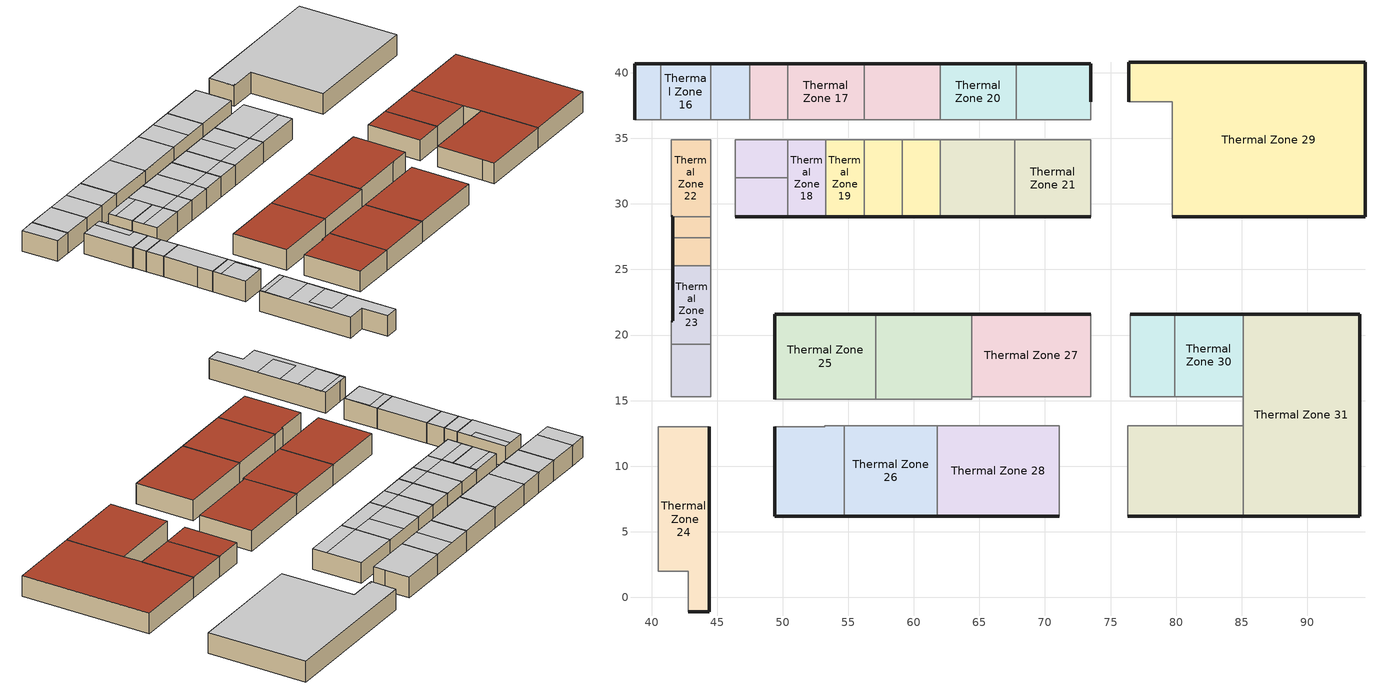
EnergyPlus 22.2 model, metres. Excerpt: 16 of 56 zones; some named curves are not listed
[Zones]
Thermal Zone 16
 floor ground (ExtSlabCarpet 4in ClimateZone 1-8): 38.7,36.4 38.7,40.7 40.7,40.7 40.7,36.4 z0; 44.5,40.7 44.5,36.4 40.7,36.4 40.7,40.7 z0; 47.5,40.7 47.5,36.4 44.5,36.4 44.5,40.7 z0
 wall outside (ASHRAE 189.1-2009 ExtWall Mass ClimateZone 4): 47.5,40.7 44.5,40.7 40.7,40.7 38.7,40.7 38.7,36.4 z0:2.44
 wall to Thermal Zone 16 (Interior Wall): 40.7,36.4 40.7,40.7 40.7,36.4 / 44.5,36.4 44.5,40.7 44.5,36.4 z0:2.44
 wall to Thermal Zone Corridor 1 (Interior Wall): 38.7,36.4 40.7,36.4 44.5,36.4 47.5,36.4 z0:2.44
 wall to Thermal Zone 17 (Interior Wall): 47.5,36.4 47.5,40.7 z0:2.44
 ceiling to Thermal Zone 40 (Interior Ceiling): 40.7,36.4 40.7,40.7 38.7,40.7 38.7,36.4 z2.44; 40.7,40.7 40.7,36.4 44.5,36.4 44.5,40.7 z2.44; 47.5,36.4 47.5,40.7 44.5,40.7 44.5,36.4 z2.44
Thermal Zone 17
 floor ground (ExtSlabCarpet 4in ClimateZone 1-8): 50.4,40.7 50.4,36.4 47.5,36.4 47.5,40.7 z0; 56.2,40.7 56.2,36.4 50.4,36.4 50.4,40.7 z0; 62,40.7 62,36.4 56.2,36.4 56.2,40.7 z0
 wall outside (ASHRAE 189.1-2009 ExtWall Mass ClimateZone 4): 62,40.7 56.2,40.7 50.4,40.7 47.5,40.7 z0:2.44
 wall to Thermal Zone 17 (Interior Wall): 50.4,36.4 50.4,40.7 50.4,36.4 / 56.2,36.4 56.2,40.7 56.2,36.4 z0:2.44
 wall to Thermal Zone Corridor 1 (Interior Wall): 47.5,36.4 50.4,36.4 56.2,36.4 62,36.4 z0:2.44
 wall to Thermal Zone 20 (Interior Wall): 62,36.4 62,40.7 z0:2.44
 ceiling to Thermal Zone 40 (Interior Ceiling): 50.4,36.4 50.4,40.7 47.5,40.7 47.5,36.4 z2.44; 56.2,36.4 56.2,40.7 50.4,40.7 50.4,36.4 z2.44; 62,36.4 62,40.7 56.2,40.7 56.2,36.4 z2.44
Thermal Zone 18
 floor ground (ExtSlabCarpet 4in ClimateZone 1-8): 50.4,34.9 50.4,32 46.4,32 46.4,34.9 z0; 50.4,32 50.4,29 46.4,29 46.4,32 z0; 53.3,34.9 53.3,29 50.4,29 50.4,32 50.4,34.9 z0
 wall outside (ASHRAE 189.1-2009 ExtWall Mass ClimateZone 4): 46.4,29 50.4,29 53.3,29 z0:2.44
 wall to Thermal Zone 18 (Interior Wall): 50.4,32 50.4,34.9 50.4,32 46.4,32 50.4,32 50.4,29 50.4,32 z0:2.44
 wall to Thermal Zone Corridor 1 (Interior Wall): 53.3,34.9 50.4,34.9 46.4,34.9 46.4,32 46.4,29 z0:2.44
 wall to Thermal Zone 19 (Interior Wall): 53.3,29 53.3,34.9 z0:2.44
 ceiling to Thermal Zone 40 (Interior Ceiling): 50.4,32 50.4,34 46.4,34 46.4,32 z2.44; 50.4,34 50.4,34.9 46.4,34.9 46.4,34 z2.44; 50.4,30.7 50.4,32 46.4,32 46.4,30.7 z2.44; 53.3,30.7 53.3,34.9 50.4,34.9 50.4,30.7 z2.44
 ceiling to Thermal Zone Corridor 2 (Interior Ceiling): 50.4,29 50.4,30.7 46.4,30.7 46.4,29 z2.44; 53.3,29 53.3,30.7 50.4,30.7 50.4,29 z2.44
Thermal Zone 19
 floor ground (ExtSlabCarpet 4in ClimateZone 1-8): 56.2,34.9 56.2,29 53.3,29 53.3,34.9 z0; 59.1,34.9 59.1,29 56.2,29 56.2,34.9 z0; 62,34.9 62,29 59.1,29 59.1,34.9 z0
 wall outside (ASHRAE 189.1-2009 ExtWall Mass ClimateZone 4): 53.3,29 56.2,29 59.1,29 62,29 z0:2.44
 wall to Thermal Zone 19 (Interior Wall): 56.2,29 56.2,34.9 56.2,29 / 59.1,29 59.1,34.9 59.1,29 z0:2.44
 wall to Thermal Zone Corridor 1 (Interior Wall): 62,34.9 59.1,34.9 56.2,34.9 53.3,34.9 z0:2.44
 wall to Thermal Zone 21 (Interior Wall): 62,29 62,34.9 z0:2.44
 ceiling to Thermal Zone Corridor 2 (Interior Ceiling): 56.2,29 56.2,30.7 53.3,30.7 53.3,29 z2.44; 59.1,29 59.1,30.7 56.2,30.7 56.2,29 z2.44; 62,29 62,30.7 59.1,30.7 59.1,29 z2.44
 ceiling to Thermal Zone 40 (Interior Ceiling): 56.2,30.7 56.2,34.9 53.3,34.9 53.3,30.7 z2.44; 59.1,30.7 59.1,34.9 56.2,34.9 56.2,30.7 z2.44; 62,30.7 62,34.9 59.1,34.9 59.1,30.7 z2.44
Thermal Zone 20
 floor ground (ExtSlabCarpet 4in ClimateZone 1-8): 67.8,40.7 67.8,36.4 62,36.4 62,40.7 z0; 73.5,40.7 73.5,37.8 73.5,36.4 67.8,36.4 67.8,40.7 z0
 wall outside (ASHRAE 189.1-2009 ExtWall Mass ClimateZone 4): 73.5,37.8 73.5,40.7 67.8,40.7 62,40.7 z0:2.44
 wall to Thermal Zone 20 (Interior Wall): 67.8,36.4 67.8,40.7 67.8,36.4 z0:2.44
 wall to Thermal Zone Corridor 1 (Interior Wall): 62,36.4 67.8,36.4 73.5,36.4 73.5,37.8 z0:2.44
 ceiling to Thermal Zone 41 (Interior Ceiling): 67.8,36.4 67.8,40.7 65,40.7 65,36.4 z2.44; 73.5,36.4 73.5,40.7 67.8,40.7 67.8,36.4 z2.44
 ceiling to Thermal Zone 40 (Interior Ceiling): 65,36.4 65,40.7 62,40.7 62,36.4 z2.44
Thermal Zone 21
 floor ground (ExtSlabCarpet 4in ClimateZone 1-8): 67.7,34.9 67.7,29 62,29 62,34.9 z0; 73.5,34.9 73.5,29 67.7,29 67.7,34.9 z0
 wall outside (ASHRAE 189.1-2009 ExtWall Mass ClimateZone 4): 62,29 67.7,29 73.5,29 z0:2.44
 wall to Thermal Zone 21 (Interior Wall): 67.7,29 67.7,34.9 67.7,29 z0:2.44
 wall to Thermal Zone Corridor 1 (Interior Wall): 73.5,29 73.5,34.9 67.7,34.9 62,34.9 z0:2.44
 ceiling to Thermal Zone 41 (Interior Ceiling): 67.7,30.7 67.7,34.9 65,34.9 65,30.7 z2.44; 73.5,30.7 73.5,34.9 67.7,34.9 67.7,30.7 z2.44
 ceiling to Thermal Zone Corridor 2 (Interior Ceiling): 67.7,29 67.7,30.7 62,30.7 62,29 z2.44; 73.5,29 73.5,30.7 67.7,30.7 67.7,29 z2.44
 ceiling to Thermal Zone 40 (Interior Ceiling): 65,30.7 65,34.9 62,34.9 62,30.7 z2.44
Thermal Zone 22
 floor ground (ExtSlabCarpet 4in ClimateZone 1-8): 44.5,34.9 44.5,29 41.6,29 41.5,29 41.5,34.9 z0; 44.5,29 44.5,27.4 41.6,27.4 41.6,29 z0; 44.5,27.4 44.5,25.3 41.6,25.3 41.6,27.4 z0
 wall outside (ASHRAE 189.1-2009 ExtWall Mass ClimateZone 4): 41.5,29 41.6,29 41.6,27.4 41.6,25.3 z0:2.44
 wall to Thermal Zone Corridor 1 (Interior Wall): 44.5,25.3 44.5,27.4 44.5,29 44.5,34.9 41.5,34.9 41.5,29 z0:2.44
 wall to Thermal Zone 22 (Interior Wall): 41.6,29 44.5,29 41.6,29 / 41.6,27.4 44.5,27.4 41.6,27.4 z0:2.44
 wall to Thermal Zone 23 (Interior Wall): 41.6,25.3 44.5,25.3 z0:2.44
 ceiling to Thermal Zone 40 (Interior Ceiling): 44.5,30.7 44.5,34.9 43.6,34.9 43.6,30.7 z2.44
 ceiling to Thermal Zone Corridor 2 (Interior Ceiling): 44.5,29 44.5,30.7 43.6,30.7 43.6,34.9 41.5,34.9 41.5,29 z2.44; 44.5,27.4 44.5,29 41.6,29 41.6,27.4 z2.44; 44.5,25.3 44.5,27.4 41.6,27.4 41.6,25.3 z2.44
Thermal Zone 23
 floor ground (ExtSlabCarpet 4in ClimateZone 1-8): 41.6,19.3 41.5,19.3 41.5,21.1 41.6,21.1 41.6,25.3 44.5,25.3 44.5,19.3 z0; 44.5,19.3 44.5,15.3 41.5,15.3 41.5,19.3 41.6,19.3 z0
 wall outside (ASHRAE 189.1-2009 ExtWall Mass ClimateZone 4): 41.6,25.3 41.6,21.1 41.5,21.1 z0:2.44
 wall to Thermal Zone 23 (Interior Wall): 41.5,19.3 41.6,19.3 44.5,19.3 41.6,19.3 41.5,19.3 z0:2.44
 wall to Thermal Zone Corridor 1 (Interior Wall): 41.5,21.1 41.5,19.3 41.5,15.3 44.5,15.3 44.5,19.3 44.5,25.3 z0:2.44
 ceiling to Thermal Zone Corridor 2 (Interior Ceiling): 44.5,19.3 44.5,25.3 41.6,25.3 41.6,21.1 41.5,21.1 41.5,19.3 z2.44; 44.5,18.3 44.5,19.3 41.5,19.3 41.5,18.3 z2.44
 ceiling to Thermal Zone 53 (Interior Ceiling): 44.4,15.3 44.4,18.3 41.5,18.3 41.5,15.3 z2.44
 roof outside (ASHRAE 189.1-2009 ExtRoof IEAD ClimateZone 2-5): 44.5,15.3 44.5,18.3 44.4,18.3 44.4,15.3 z2.44
Thermal Zone 24
 floor ground (ExtSlabCarpet 4in ClimateZone 1-8): 42.8,-1.1 42.8,2 40.5,2 40.5,13 41.5,13 44.4,13 44.4,-1.1 z0
 wall outside (ASHRAE 189.1-2009 ExtWall Mass ClimateZone 4): 42.8,-1.1 44.4,-1.1 44.4,13 z0:2.44
 wall to Thermal Zone Corridor 1 (Interior Wall): 44.4,13 41.5,13 40.5,13 40.5,2 42.8,2 42.8,-1.1 z0:2.44
 ceiling to Thermal Zone 54 (Interior Ceiling): 44.4,4.7 44.4,7.4 41.2,7.4 41.2,4.7 z2.44
 ceiling to Thermal Zone 53 (Interior Ceiling): 44.4,9.6 44.4,12.4 40.6,12.4 40.6,9.6 z2.44; 44.4,12.4 44.4,13 40.6,13 40.6,12.4 z2.44
 ceiling to Thermal Zone Corridor 2 (Interior Ceiling): 44.4,-1.1 44.4,4.7 41.2,4.7 41.2,7.4 44.4,7.4 44.4,9.6 40.6,9.6 40.6,13 40.5,13 40.5,2 42.8,2 42.8,-1.1 z2.44
Thermal Zone 25
 floor ground (ExtSlabCarpet 4in ClimateZone 1-8): 57.1,21.6 57.1,21.5 57.1,15.1 49.4,15.1 49.4,21.6 z0; 57.1,15.1 57.1,21.5 57.1,21.6 64.4,21.6 64.4,15.3 64.4,15.1 z0
 wall outside (ASHRAE 189.1-2009 ExtWall Mass ClimateZone 4): 64.4,21.6 57.1,21.6 49.4,21.6 49.4,15.1 z0:2.44
 wall to Thermal Zone 25 (Interior Wall): 57.1,21.5 57.1,21.6 57.1,21.5 57.1,15.1 57.1,21.5 z0:2.44
 wall to Thermal Zone Corridor 1 (Interior Wall): 49.4,15.1 57.1,15.1 64.4,15.1 64.4,15.3 z0:2.44
 wall to Thermal Zone 27 (Interior Wall): 64.4,15.3 64.4,21.6 z0:2.44
 roof outside (ASHRAE 189.1-2009 ExtRoof IEAD ClimateZone 2-5): 49.4,21.6 49.4,15.1 57.1,15.1 57.1,21.5 57.1,21.6 z2.44; 64.4,15.1 64.4,15.3 64.4,21.6 57.1,21.6 57.1,21.5 57.1,15.1 z2.44
Thermal Zone 26
 floor ground (ExtSlabCarpet 4in ClimateZone 1-8): 49.4,6.2 49.4,13 53.2,13 53.2,13.1 54.7,13.1 54.7,6.2 z0; 61.8,13.1 61.8,6.2 54.7,6.2 54.7,13.1 z0
 wall outside (ASHRAE 189.1-2009 ExtWall Mass ClimateZone 4): 49.4,13 49.4,6.2 54.7,6.2 61.8,6.2 z0:2.44
 wall to Thermal Zone Corridor 1 (Interior Wall): 61.8,13.1 54.7,13.1 53.2,13.1 53.2,13 49.4,13 z0:2.44
 wall to Thermal Zone 26 (Interior Wall): 54.7,6.2 54.7,13.1 54.7,6.2 z0:2.44
 wall to Thermal Zone 28 (Interior Wall): 61.8,6.2 61.8,13.1 z0:2.44
 roof outside (ASHRAE 189.1-2009 ExtRoof IEAD ClimateZone 2-5): 54.7,6.2 54.7,13.1 53.2,13.1 53.2,13 49.4,13 49.4,6.2 z2.44; 54.7,13.1 54.7,6.2 61.8,6.2 61.8,13.1 z2.44
Thermal Zone 27
 floor ground (ExtSlabCarpet 4in ClimateZone 1-8): 73.5,21.6 73.5,15.3 71.1,15.3 64.4,15.3 64.4,21.6 z0
 wall outside (ASHRAE 189.1-2009 ExtWall Mass ClimateZone 4): 73.5,21.6 64.4,21.6 z0:2.44
 wall to Thermal Zone Corridor 1 (Interior Wall): 64.4,15.3 71.1,15.3 73.5,15.3 73.5,21.6 z0:2.44
 roof outside (ASHRAE 189.1-2009 ExtRoof IEAD ClimateZone 2-5): 64.4,21.6 64.4,15.3 71.1,15.3 73.5,15.3 73.5,21.6 z2.44
Thermal Zone 28
 floor ground (ExtSlabCarpet 4in ClimateZone 1-8): 61.8,6.2 61.8,13.1 71.1,13.1 71.1,6.2 z0
 wall outside (ASHRAE 189.1-2009 ExtWall Mass ClimateZone 4): 61.8,6.2 71.1,6.2 z0:2.44
 wall to Thermal Zone Corridor 1 (Interior Wall): 71.1,6.2 71.1,13.1 61.8,13.1 z0:2.44
 roof outside (ASHRAE 189.1-2009 ExtRoof IEAD ClimateZone 2-5): 71.1,6.2 71.1,13.1 61.8,13.1 61.8,6.2 z2.44
Thermal Zone 29
 floor ground (ExtSlabCarpet 4in ClimateZone 1-8): 79.7,29 79.7,37.8 76.4,37.8 76.4,40.8 94.4,40.8 94.4,29 z0
 wall outside (ASHRAE 189.1-2009 ExtWall Mass ClimateZone 4): 79.7,29 94.4,29 94.4,40.8 76.4,40.8 76.4,37.8 z0:2.44
 wall to Thermal Zone Corridor 1 (Interior Wall): 76.4,37.8 79.7,37.8 79.7,29 z0:2.44
 ceiling to Thermal Zone 41 (Interior Ceiling): 76.7,37.8 76.7,37.9 76.4,37.9 76.4,37.8 z2.44
 ceiling to Thermal Zone 42 (Interior Ceiling): 94.4,29 94.4,40.8 76.4,40.8 76.4,37.9 76.7,37.9 76.7,37.8 79.7,37.8 79.7,29 z2.44
Thermal Zone 30
 floor ground (ExtSlabCarpet 4in ClimateZone 1-8): 79.9,21.6 79.9,15.3 76.5,15.3 76.5,21.6 z0; 85.1,21.6 85.1,15.3 79.9,15.3 79.9,21.6 z0
 wall outside (ASHRAE 189.1-2009 ExtWall Mass ClimateZone 4): 85.1,21.6 79.9,21.6 76.5,21.6 z0:2.44
 wall to Thermal Zone 30 (Interior Wall): 79.9,15.3 79.9,21.6 79.9,15.3 z0:2.44
 wall to Thermal Zone Corridor 1 (Interior Wall): 76.5,21.6 76.5,15.3 79.9,15.3 85.1,15.3 z0:2.44
 wall to Thermal Zone 31 (Interior Wall): 85.1,15.3 85.1,21.6 z0:2.44
 roof outside (ASHRAE 189.1-2009 ExtRoof IEAD ClimateZone 2-5): 76.5,21.6 76.5,15.3 79.9,15.3 79.9,21.6 z2.44; 79.9,21.6 79.9,15.3 85.1,15.3 85.1,21.6 z2.44
Thermal Zone 31
 floor ground (ExtSlabCarpet 4in ClimateZone 1-8): 94,21.6 94,6.2 85.1,6.2 85.1,7.6 85.1,13.1 85.1,15.3 85.1,21.6 z0; 76.3,6.2 76.3,7.6 76.3,13.1 85.1,13.1 85.1,7.6 85.1,6.2 z0
 wall outside (ASHRAE 189.1-2009 ExtWall Mass ClimateZone 4): 76.3,6.2 85.1,6.2 94,6.2 94,21.6 85.1,21.6 z0:2.44
 wall to Thermal Zone 31 (Interior Wall): 85.1,7.6 85.1,6.2 85.1,7.6 85.1,13.1 85.1,7.6 z0:2.44
 wall to Thermal Zone Corridor 1 (Interior Wall): 85.1,15.3 85.1,13.1 76.3,13.1 76.3,7.6 76.3,6.2 z0:2.44
 roof outside (ASHRAE 189.1-2009 ExtRoof IEAD ClimateZone 2-5): 85.1,21.6 85.1,15.3 85.1,13.1 85.1,7.6 85.1,6.2 94,6.2 94,21.6 z2.44; 85.1,6.2 85.1,7.6 85.1,13.1 76.3,13.1 76.3,7.6 76.3,6.2 z2.44
[Building]
Building 1: North Axis=0; Loads Convergence Tolerance Value=0.15; Maximum Number of Warmup Days=1000
[Site:Location]
Paris-Orly.AP: Latitude=39.7653; Longitude=39.7653; Time Zone=1; Elevation=90
[SizingPeriod:DesignDay]
Paris-Orly.AP Ann Htg 99.6% Condns DB: Month=1; Day of Month=21; Day Type=WinterDesignDay; Maximum DryBulb Temperature=-4.7; Daily DryBulb Temperature Range=0; DryBulb Temperature Range Modifier Type=DefaultMultipliers; Humidity Condition Type=Wetbulb; Wetbulb or DewPoint at Maximum DryBulb=-4.7; Barometric Pressure=100248; Wind Speed=2.8; Wind Direction=30; Rain Indicator=No; Snow Indicator=No; Daylight Saving Time Indicator=No; Solar Model Indicator=ASHRAEClearSky; Sky Clearness=0
[Material] Thermal Absorptance=0.9
Name | Roughness | Thickness | Conductivity | Density | Specific Heat | Solar Absorptance | Visible Absorptance
1/2IN Gypsum | Smooth | 0.0127 | 0.16 | 784.9 | 830 | 0.4 | 0.4
1IN Stucco | Smooth | 0.0253 | 0.6918 | 1858 | 837 | 0.92 | 0.92
8IN Concrete HW | MediumRough | 0.2033 | 1.7296 | 2243 | 837 | 0.65 | 0.65
F16 Acoustic tile | MediumSmooth | 0.0191 | 0.06 | 368 | 590 | 0.3 | 0.3
G01a 19mm gypsum board | MediumSmooth | 0.019 | 0.16 | 800 | 1090 | 0.4 | 0.4
M11 100mm lightweight concrete | MediumRough | 0.1016 | 0.53 | 1280 | 840 | 0.5 | 0.5
MAT-CC05 4 HW CONCRETE | Rough | 0.1016 | 1.311 | 2240 | 836.8 | 0.85 | 0.85
Metal Decking | MediumSmooth | 0.0015 | 45.006 | 7680 | 418.4 | 0.6 | 0.6
Roof Insulation [21] | MediumRough | 0.2105 | 0.049 | 265 | 836.8 | 0.7 | 0.7
Roof Membrane | VeryRough | 0.0095 | 0.16 | 1121.29 | 1460 | 0.7 | 0.7
Wall Insulation [37] | MediumRough | 0.0681 | 0.0432 | 91 | 837 | 0.5 | 0.5
[Material:NoMass]
CP02 CARPET PAD: Roughness=Smooth; Thermal Resistance=0.1; Thermal Absorptance=0.9; Solar Absorptance=0.8; Visible Absorptance=0.8
[Material:AirGap]
Name | Thermal Resistance
F04 Wall air space resistance | 0.15
F05 Ceiling air space resistance | 0.18
[Construction]
ASHRAE 189.1-2009 ExtRoof IEAD ClimateZone 2-5: Roof Membrane, Roof Insulation [21], Metal Decking
ASHRAE 189.1-2009 ExtWall Mass ClimateZone 4: 1IN Stucco, 8IN Concrete HW, Wall Insulation [37], 1/2IN Gypsum
ExtSlabCarpet 4in ClimateZone 1-8: MAT-CC05 4 HW CONCRETE, CP02 CARPET PAD
Interior Ceiling: M11 100mm lightweight concrete, F05 Ceiling air space resistance, F16 Acoustic tile
Interior Wall: G01a 19mm gypsum board, F04 Wall air space resistance, G01a 19mm gypsum board
[Space] Space Type=189.1-2009 - Office - ClosedOffice - CZ4-8
Name | Zone
Space 1 - 46; Space 1 - 47; Space 1 - 48 | Thermal Zone 16
Space 1 - 49; Space 1 - 50; Space 1 - 51 | Thermal Zone 17
Space 1 - 55; Space 1 - 56; Space 1 - 57 | Thermal Zone 18
Space 1 - 58; Space 1 - 59; Space 1 - 60 | Thermal Zone 19
Space 1 - 52; Space 1 - 53 | Thermal Zone 20
Space 1 - 61; Space 1 - 62 | Thermal Zone 21
Space 1 - 54; Space 1 - 64; Space 1 - 65 | Thermal Zone 22
Space 1 - 66; Space 1 - 67 | Thermal Zone 23
Space 1 - 78 | Thermal Zone 24
Space 1 - 68; Space 1 - 69 | Thermal Zone 25
Space 1 - 71; Space 1 - 72 | Thermal Zone 26
Space 1 - 70 | Thermal Zone 27
Space 1 - 73 | Thermal Zone 28
Space 1 - 63 | Thermal Zone 29
Space 1 - 74; Space 1 - 75 | Thermal Zone 30
Space 1 - 76; Space 1 - 77 | Thermal Zone 31
[SpaceList]
189.1-2009 - Office - ClosedOffice - CZ4-8: Space 1 - 9, Space 2 - 5, Space 1 - 1, Space 1 - 13, Corridor 1 - 1, Space 1 - 5, Space 1 - 34, Space 2 - 56, Space 1 - 11, Space 1 - 3, Space 1 - 20, Space 1 - 16, Space 1 - 39, Space 1 - 10, Space 1 - 15, Space 1 - 26, Space 1 - 31, Space 1 - 12, Space 1 - 14, Space 1 - 42, Space 1 - 40, Space 2 - 44, Space 1 - 4, Space 1 - 53, Space 2 - 51, Space 1 - 6, Space 1 - 8, Space 1 - 22, Space 1 - 7, Space 1 - 38, Space 1 - 23, Corridor 1 - 3, Space 1 - 18, Space 1 - 50, Space 1 - 30, Space 1 - 44, Space 1 - 17, Space 1 - 33, Space 1 - 19, Space 1 - 21, Space 1 - 47, Space 1 - 27, Corridor 2 - 1 (5), Space 1 - 24, Space 1 - 72, Space 1 - 25, Space 1 - 77, Space 1 - 28, Space 1 - 29, Space 1 - 32, Corridor 1 - 2, Space 1 - 49, Space 1 - 37, Space 1 - 43, Space 1 - 2, Space 1 - 35, Corridor 1 - 4, Space 1 - 52, Space 1 - 36, Corridor 1 - 4 (4), Space 1 - 56, Space 1 - 41, Space 1 - 45, Space 1 - 60, Space 1 - 51, Space 1 - 48, Corridor 1 - 4 (2), Corridor 1 - 4 (3), Space 1 - 55, Space 1 - 46, Space 2 - 21, Space 1 - 54, Space 1 - 57, Space 1 - 58, Space 1 - 59, Space 1 - 61, Space 1 - 62, Space 1 - 63, Space 1 - 64, Space 1 - 65, Space 1 - 66, Space 1 - 67, Space 1 - 68, Space 1 - 69, Space 1 - 70, Space 1 - 71, Space 1 - 73, Space 2 - 3, Space 1 - 74, Space 1 - 75, Space 1 - 76, Space 1 - 78, Corridor 2 - 1, Space 2 - 23, Space 2 - 1, Corridor 2 - 1 (2), Space 2 - 9, Space 2 - 15, Space 2 - 10, Space 2 - 52, Space 2 - 11, Space 2 - 12, Space 2 - 54, Space 2 - 13, Space 2 - 14, Space 2 - 2, Space 2 - 4, Space 2 - 6, Space 2 - 7, Space 2 - 8, Space 2 - 16, Space 2 - 17, Space 2 - 18, Space 2 - 19, Space 2 - 24, Space 2 - 20, Space 2 - 22, Space 2 - 25, Space 2 - 26, Space 2 - 28, Space 2 - 27, Corridor 2 - 1 (3), Corridor 2 - 1 (4), Space 2 - 33, Space 2 - 29, Space 2 - 30, Space 2 - 31, Space 2 - 32, Space 2 - 34, Space 2 - 35, Space 2 - 36, Space 2 - 37, Space 2 - 39, Space 2 - 38, Space 2 - 40, Space 2 - 41, Space 2 - 42, Space 2 - 43, Space 2 - 49, Space 2 - 45, Space 2 - 46, Space 2 - 47, Space 2 - 48, Space 2 - 50, Corridor 2 - 1 (6), Space 2 - 53, Space 2 - 55, Space 2 - 57
[Zone] Multiplier=1; Part of Total Floor Area=Yes
Thermal Zone 16; Thermal Zone 17; Thermal Zone 18; Thermal Zone 19; Thermal Zone 20; Thermal Zone 21; Thermal Zone 22; Thermal Zone 23; Thermal Zone 24; Thermal Zone 25; Thermal Zone 26; Thermal Zone 27; Thermal Zone 28; Thermal Zone 29; Thermal Zone 30; Thermal Zone 31
[People]
189.1-2009 - Office - ClosedOffice - CZ4-8 People: Zone or ZoneList or Space or SpaceList=189.1-2009 - Office - ClosedOffice - CZ4-8; Number of People Schedule=Office Work Occ; Number of People Calculation Method=People/Area; People per Floor Area=0.0511286; Fraction Radiant=0.3; Activity Level Schedule=Office Activity
[Lights]
189.1-2009 - Office - ClosedOffice - CZ4-8 Lights: Zone or ZoneList or Space or SpaceList=189.1-2009 - Office - ClosedOffice - CZ4-8; Schedule=Office Bldg Light; Design Level Calculation Method=Watts/Area; Watts per Zone Floor Area=10.6563; EndUse Subcategory=General
[ElectricEquipment]
189.1-2009 - Office - ClosedOffice - CZ4-8 Electric Equipment: Zone or ZoneList or Space or SpaceList=189.1-2009 - Office - ClosedOffice - CZ4-8; Schedule=Office Bldg Equip; Design Level Calculation Method=Watts/Area; Watts per Zone Floor Area=6.8889; EndUse Subcategory=General
[ZoneInfiltration:DesignFlowRate]
189.1-2009 - Office - ClosedOffice - CZ4-8 Infiltration: Zone or ZoneList or Space or SpaceList=189.1-2009 - Office - ClosedOffice - CZ4-8; Schedule=Office Infil Quarter On; Design Flow Rate Calculation Method=Flow/ExteriorArea; Flow Rate per Exterior Surface Area=0.000226568
[DesignSpecification:OutdoorAir]
189.1-2009 - Office - ClosedOffice - CZ4-8 Ventilation: Outdoor Air Method=Sum; Outdoor Air Flow per Person=0.00943895; Outdoor Air Flow per Zone Floor Area=0; Outdoor Air Flow per Zone=0; Outdoor Air Flow Air Changes per Hour=0
[DesignSpecification:OutdoorAir:SpaceList] Space 1 Design Specification Outdoor Air Object=189.1-2009 - Office - ClosedOffice - CZ4-8 Ventilation
Name | Space 1 | Space 2 | Space 2 Design Specification Outdoor Air Object | Space 3 | Space 3 Design Specification Outdoor Air Object
Thermal Zone 16 DSOA Space List | Space 1 - 46 | Space 1 - 47 | 189.1-2009 - Office - ClosedOffice - CZ4-8 Ventilation | Space 1 - 48 | 189.1-2009 - Office - ClosedOffice - CZ4-8 Ventilation
Thermal Zone 17 DSOA Space List | Space 1 - 49 | Space 1 - 50 | 189.1-2009 - Office - ClosedOffice - CZ4-8 Ventilation | Space 1 - 51 | 189.1-2009 - Office - ClosedOffice - CZ4-8 Ventilation
Thermal Zone 18 DSOA Space List | Space 1 - 55 | Space 1 - 56 | 189.1-2009 - Office - ClosedOffice - CZ4-8 Ventilation | Space 1 - 57 | 189.1-2009 - Office - ClosedOffice - CZ4-8 Ventilation
Thermal Zone 19 DSOA Space List | Space 1 - 58 | Space 1 - 59 | 189.1-2009 - Office - ClosedOffice - CZ4-8 Ventilation | Space 1 - 60 | 189.1-2009 - Office - ClosedOffice - CZ4-8 Ventilation
Thermal Zone 20 DSOA Space List | Space 1 - 52 | Space 1 - 53 | 189.1-2009 - Office - ClosedOffice - CZ4-8 Ventilation
Thermal Zone 21 DSOA Space List | Space 1 - 61 | Space 1 - 62 | 189.1-2009 - Office - ClosedOffice - CZ4-8 Ventilation
Thermal Zone 22 DSOA Space List | Space 1 - 54 | Space 1 - 64 | 189.1-2009 - Office - ClosedOffice - CZ4-8 Ventilation | Space 1 - 65 | 189.1-2009 - Office - ClosedOffice - CZ4-8 Ventilation
Thermal Zone 23 DSOA Space List | Space 1 - 66 | Space 1 - 67 | 189.1-2009 - Office - ClosedOffice - CZ4-8 Ventilation
Thermal Zone 24 DSOA Space List | Space 1 - 78
Thermal Zone 25 DSOA Space List | Space 1 - 68 | Space 1 - 69 | 189.1-2009 - Office - ClosedOffice - CZ4-8 Ventilation
Thermal Zone 26 DSOA Space List | Space 1 - 71 | Space 1 - 72 | 189.1-2009 - Office - ClosedOffice - CZ4-8 Ventilation
Thermal Zone 27 DSOA Space List | Space 1 - 70
Thermal Zone 28 DSOA Space List | Space 1 - 73
Thermal Zone 29 DSOA Space List | Space 1 - 63
Thermal Zone 30 DSOA Space List | Space 1 - 74 | Space 1 - 75 | 189.1-2009 - Office - ClosedOffice - CZ4-8 Ventilation
Thermal Zone 31 DSOA Space List | Space 1 - 76 | Space 1 - 77 | 189.1-2009 - Office - ClosedOffice - CZ4-8 Ventilation
[Sizing:Zone] Zone Cooling Design Supply Air Temperature Input Method=SupplyAirTemperature; Zone Cooling Design Supply Air Temperature=14; Zone Cooling Design Supply Air Temperature Difference=11.11; Zone Heating Design Supply Air Temperature Input Method=SupplyAirTemperature; Zone Heating Design Supply Air Temperature=40; Zone Heating Design Supply Air Temperature Difference=11.11; Zone Cooling Design Supply Air Humidity Ratio=0.0085; Zone Heating Design Supply Air Humidity Ratio=0.008; Cooling Design Air Flow Method=DesignDay; Cooling Design Air Flow Rate=0; Cooling Minimum Air Flow per Zone Floor Area=0.000762; Cooling Minimum Air Flow=0; Cooling Minimum Air Flow Fraction=0; Heating Design Air Flow Method=DesignDay; Heating Design Air Flow Rate=0; Heating Maximum Air Flow per Zone Floor Area=0.002032; Heating Maximum Air Flow=0.141576; Heating Maximum Air Flow Fraction=0.3; Account for Dedicated Outdoor Air System=No; Zone Load Sizing Method=Sensible Load Only No Latent Load; Zone Latent Cooling Design Supply Air Humidity Ratio Input Method=HumidityRatioDifference; Zone Cooling Design Supply Air Humidity Ratio Difference=0.005; Zone Latent Heating Design Supply Air Humidity Ratio Input Method=HumidityRatioDifference; Zone Humidification Design Supply Air Humidity Ratio Difference=0.005
Name | Design Specification Outdoor Air Object
Thermal Zone 16 | Thermal Zone 16 DSOA Space List
Thermal Zone 17 | Thermal Zone 17 DSOA Space List
Thermal Zone 18 | Thermal Zone 18 DSOA Space List
Thermal Zone 19 | Thermal Zone 19 DSOA Space List
Thermal Zone 20 | Thermal Zone 20 DSOA Space List
Thermal Zone 21 | Thermal Zone 21 DSOA Space List
Thermal Zone 22 | Thermal Zone 22 DSOA Space List
Thermal Zone 23 | Thermal Zone 23 DSOA Space List
Thermal Zone 24 | Thermal Zone 24 DSOA Space List
Thermal Zone 25 | Thermal Zone 25 DSOA Space List
Thermal Zone 26 | Thermal Zone 26 DSOA Space List
Thermal Zone 27 | Thermal Zone 27 DSOA Space List
Thermal Zone 28 | Thermal Zone 28 DSOA Space List
Thermal Zone 29 | Thermal Zone 29 DSOA Space List
Thermal Zone 30 | Thermal Zone 30 DSOA Space List
Thermal Zone 31 | Thermal Zone 31 DSOA Space List
[ZoneControl:Thermostat] Temperature Difference Between Cutout And Setpoint=0
Name | Zone or ZoneList | Control Type Schedule | Control 1
Thermal Zone 16 Thermostat | Thermal Zone 16 | Thermal Zone 16 Thermostat Schedule | Thermostat Setpoint Dual Setpoint 53
Thermal Zone 17 Thermostat | Thermal Zone 17 | Thermal Zone 17 Thermostat Schedule | Thermostat Setpoint Dual Setpoint 48
Thermal Zone 18 Thermostat | Thermal Zone 18 | Thermal Zone 18 Thermostat Schedule | Thermostat Setpoint Dual Setpoint 34
Thermal Zone 19 Thermostat | Thermal Zone 19 | Thermal Zone 19 Thermostat Schedule | Thermostat Setpoint Dual Setpoint 32
Thermal Zone 20 Thermostat | Thermal Zone 20 | Thermal Zone 20 Thermostat Schedule | Thermostat Setpoint Dual Setpoint 33
Thermal Zone 21 Thermostat | Thermal Zone 21 | Thermal Zone 21 Thermostat Schedule | Thermostat Setpoint Dual Setpoint 35
Thermal Zone 22 Thermostat | Thermal Zone 22 | Thermal Zone 22 Thermostat Schedule | Thermostat Setpoint Dual Setpoint 17
Thermal Zone 23 Thermostat | Thermal Zone 23 | Thermal Zone 23 Thermostat Schedule | Thermostat Setpoint Dual Setpoint 19
Thermal Zone 24 Thermostat | Thermal Zone 24 | Thermal Zone 24 Thermostat Schedule | Thermostat Setpoint Dual Setpoint 14
Thermal Zone 25 Thermostat | Thermal Zone 25 | Thermal Zone 25 Thermostat Schedule | Thermostat Setpoint Dual Setpoint 8
Thermal Zone 26 Thermostat | Thermal Zone 26 | Thermal Zone 26 Thermostat Schedule | Thermostat Setpoint Dual Setpoint 23
Thermal Zone 27 Thermostat | Thermal Zone 27 | Thermal Zone 27 Thermostat Schedule | Thermostat Setpoint Dual Setpoint 7
Thermal Zone 28 Thermostat | Thermal Zone 28 | Thermal Zone 28 Thermostat Schedule | Thermostat Setpoint Dual Setpoint 11
Thermal Zone 29 Thermostat | Thermal Zone 29 | Thermal Zone 29 Thermostat Schedule | Thermostat Setpoint Dual Setpoint 4
Thermal Zone 30 Thermostat | Thermal Zone 30 | Thermal Zone 30 Thermostat Schedule | Thermostat Setpoint Dual Setpoint 10
Thermal Zone 31 Thermostat | Thermal Zone 31 | Thermal Zone 31 Thermostat Schedule | Thermostat Setpoint Dual Setpoint 20
[ThermostatSetpoint:SingleCooling] Setpoint Temperature Schedule=CLG
Thermostat Setpoint Dual Setpoint 53; Thermostat Setpoint Dual Setpoint 48; Thermostat Setpoint Dual Setpoint 34; Thermostat Setpoint Dual Setpoint 32; Thermostat Setpoint Dual Setpoint 33; Thermostat Setpoint Dual Setpoint 35; Thermostat Setpoint Dual Setpoint 17; Thermostat Setpoint Dual Setpoint 19; Thermostat Setpoint Dual Setpoint 14; Thermostat Setpoint Dual Setpoint 8; Thermostat Setpoint Dual Setpoint 23; Thermostat Setpoint Dual Setpoint 7; Thermostat Setpoint Dual Setpoint 11; Thermostat Setpoint Dual Setpoint 4; Thermostat Setpoint Dual Setpoint 10; Thermostat Setpoint Dual Setpoint 20
[ZoneHVAC:TerminalUnit:VariableRefrigerantFlow] Terminal Unit Availability Schedule=Always On Discrete hvac_library; Cooling Supply Air Flow Rate=Autosize; No Cooling Supply Air Flow Rate=Autosize; Heating Supply Air Flow Rate=Autosize; No Heating Supply Air Flow Rate=Autosize; Cooling Outdoor Air Flow Rate=Autosize; Heating Outdoor Air Flow Rate=Autosize; No Load Outdoor Air Flow Rate=Autosize; Supply Air Fan Operating Mode Schedule=Always On Discrete hvac_library; Supply Air Fan Placement=DrawThrough; Zone Terminal Unit On Parasitic Electric Energy Use=30; Zone Terminal Unit Off Parasitic Electric Energy Use=20; Rated Heating Capacity Sizing Ratio=1; Maximum Supply Air Temperature from Supplemental Heater=Autosize; Maximum Outdoor DryBulb Temperature for Supplemental Heater Operation=21
Name | Supply Air Fan Object | Outside Air Mixer Object | Cooling Coil Object | Heating Coil Object
VRF Zone Terminal | VRF Zone Terminal Fan | VRF Zone Terminal OA Mixer | VRF Zone Terminal Cooling Coil | VRF Zone Terminal Heating Coil
VRF Zone Terminal 9 | VRF Zone Terminal Fan 9 | VRF Zone Terminal 9 OA Mixer | VRF Zone Terminal Cooling Coil 9 | VRF Zone Terminal Heating Coil 9
VRF Zone Terminal 10 | VRF Zone Terminal Fan 10 | VRF Zone Terminal 10 OA Mixer | VRF Zone Terminal Cooling Coil 10 | VRF Zone Terminal Heating Coil 10
VRF Zone Terminal 11 | VRF Zone Terminal Fan 11 | VRF Zone Terminal 11 OA Mixer | VRF Zone Terminal Cooling Coil 11 | VRF Zone Terminal Heating Coil 11
VRF Zone Terminal 12 | VRF Zone Terminal Fan 12 | VRF Zone Terminal 12 OA Mixer | VRF Zone Terminal Cooling Coil 12 | VRF Zone Terminal Heating Coil 12
VRF Zone Terminal 13 | VRF Zone Terminal Fan 13 | VRF Zone Terminal 13 OA Mixer | VRF Zone Terminal Cooling Coil 13 | VRF Zone Terminal Heating Coil 13
VRF Zone Terminal 14 | VRF Zone Terminal Fan 14 | VRF Zone Terminal 14 OA Mixer | VRF Zone Terminal Cooling Coil 14 | VRF Zone Terminal Heating Coil 14
VRF Zone Terminal 15 | VRF Zone Terminal Fan 15 | VRF Zone Terminal 15 OA Mixer | VRF Zone Terminal Cooling Coil 15 | VRF Zone Terminal Heating Coil 15
VRF Zone Terminal 16 | VRF Zone Terminal Fan 16 | VRF Zone Terminal 16 OA Mixer | VRF Zone Terminal Cooling Coil 16 | VRF Zone Terminal Heating Coil 16
VRF Zone Terminal 17 | VRF Zone Terminal Fan 17 | VRF Zone Terminal 17 OA Mixer | VRF Zone Terminal Cooling Coil 17 | VRF Zone Terminal Heating Coil 17
VRF Zone Terminal 18 | VRF Zone Terminal Fan 18 | VRF Zone Terminal 18 OA Mixer | VRF Zone Terminal Cooling Coil 18 | VRF Zone Terminal Heating Coil 18
VRF Zone Terminal 1 | VRF Zone Terminal Fan 1 | VRF Zone Terminal 1 OA Mixer | VRF Zone Terminal Cooling Coil 1 | VRF Zone Terminal Heating Coil 1
VRF Zone Terminal 19 | VRF Zone Terminal Fan 19 | VRF Zone Terminal 19 OA Mixer | VRF Zone Terminal Cooling Coil 19 | VRF Zone Terminal Heating Coil 19
VRF Zone Terminal 20 | VRF Zone Terminal Fan 20 | VRF Zone Terminal 20 OA Mixer | VRF Zone Terminal Cooling Coil 20 | VRF Zone Terminal Heating Coil 20
VRF Zone Terminal 21 | VRF Zone Terminal Fan 21 | VRF Zone Terminal 21 OA Mixer | VRF Zone Terminal Cooling Coil 21 | VRF Zone Terminal Heating Coil 21
VRF Zone Terminal 22 | VRF Zone Terminal Fan 22 | VRF Zone Terminal 22 OA Mixer | VRF Zone Terminal Cooling Coil 22 | VRF Zone Terminal Heating Coil 22
VRF Zone Terminal 23 | VRF Zone Terminal Fan 23 | VRF Zone Terminal 23 OA Mixer | VRF Zone Terminal Cooling Coil 23 | VRF Zone Terminal Heating Coil 23
VRF Zone Terminal 24 | VRF Zone Terminal Fan 24 | VRF Zone Terminal 24 OA Mixer | VRF Zone Terminal Cooling Coil 24 | VRF Zone Terminal Heating Coil 24
VRF Zone Terminal 25 | VRF Zone Terminal Fan 25 | VRF Zone Terminal 25 OA Mixer | VRF Zone Terminal Cooling Coil 25 | VRF Zone Terminal Heating Coil 25
VRF Zone Terminal 26 | VRF Zone Terminal Fan 26 | VRF Zone Terminal 26 OA Mixer | VRF Zone Terminal Cooling Coil 26 | VRF Zone Terminal Heating Coil 26
VRF Zone Terminal 27 | VRF Zone Terminal Fan 27 | VRF Zone Terminal 27 OA Mixer | VRF Zone Terminal Cooling Coil 27 | VRF Zone Terminal Heating Coil 27
VRF Zone Terminal 28 | VRF Zone Terminal Fan 28 | VRF Zone Terminal 28 OA Mixer | VRF Zone Terminal Cooling Coil 28 | VRF Zone Terminal Heating Coil 28
VRF Zone Terminal 2 | VRF Zone Terminal Fan 2 | VRF Zone Terminal 2 OA Mixer | VRF Zone Terminal Cooling Coil 2 | VRF Zone Terminal Heating Coil 2
VRF Zone Terminal 29 | VRF Zone Terminal Fan 29 | VRF Zone Terminal 29 OA Mixer | VRF Zone Terminal Cooling Coil 29 | VRF Zone Terminal Heating Coil 29
VRF Zone Terminal 30 | VRF Zone Terminal Fan 30 | VRF Zone Terminal 30 OA Mixer | VRF Zone Terminal Cooling Coil 30 | VRF Zone Terminal Heating Coil 30
VRF Zone Terminal 31 | VRF Zone Terminal Fan 31 | VRF Zone Terminal 31 OA Mixer | VRF Zone Terminal Cooling Coil 31 | VRF Zone Terminal Heating Coil 31
VRF Zone Terminal 32 | VRF Zone Terminal Fan 32 | VRF Zone Terminal 32 OA Mixer | VRF Zone Terminal Cooling Coil 32 | VRF Zone Terminal Heating Coil 32
VRF Zone Terminal 33 | VRF Zone Terminal Fan 33 | VRF Zone Terminal 33 OA Mixer | VRF Zone Terminal Cooling Coil 33 | VRF Zone Terminal Heating Coil 33
VRF Zone Terminal 34 | VRF Zone Terminal Fan 34 | VRF Zone Terminal 34 OA Mixer | VRF Zone Terminal Cooling Coil 34 | VRF Zone Terminal Heating Coil 34
VRF Zone Terminal 35 | VRF Zone Terminal Fan 35 | VRF Zone Terminal 35 OA Mixer | VRF Zone Terminal Cooling Coil 35 | VRF Zone Terminal Heating Coil 35
VRF Zone Terminal 36 | VRF Zone Terminal Fan 36 | VRF Zone Terminal 36 OA Mixer | VRF Zone Terminal Cooling Coil 36 | VRF Zone Terminal Heating Coil 36
VRF Zone Terminal 37 | VRF Zone Terminal Fan 37 | VRF Zone Terminal 37 OA Mixer | VRF Zone Terminal Cooling Coil 37 | VRF Zone Terminal Heating Coil 37
VRF Zone Terminal 38 | VRF Zone Terminal Fan 38 | VRF Zone Terminal 38 OA Mixer | VRF Zone Terminal Cooling Coil 38 | VRF Zone Terminal Heating Coil 38
VRF Zone Terminal 3 | VRF Zone Terminal Fan 3 | VRF Zone Terminal 3 OA Mixer | VRF Zone Terminal Cooling Coil 3 | VRF Zone Terminal Heating Coil 3
VRF Zone Terminal 39 | VRF Zone Terminal Fan 39 | VRF Zone Terminal 39 OA Mixer | VRF Zone Terminal Cooling Coil 39 | VRF Zone Terminal Heating Coil 39
VRF Zone Terminal 40 | VRF Zone Terminal Fan 40 | VRF Zone Terminal 40 OA Mixer | VRF Zone Terminal Cooling Coil 40 | VRF Zone Terminal Heating Coil 40
VRF Zone Terminal 41 | VRF Zone Terminal Fan 41 | VRF Zone Terminal 41 OA Mixer | VRF Zone Terminal Cooling Coil 41 | VRF Zone Terminal Heating Coil 41
VRF Zone Terminal 42 | VRF Zone Terminal Fan 42 | VRF Zone Terminal 42 OA Mixer | VRF Zone Terminal Cooling Coil 42 | VRF Zone Terminal Heating Coil 42
VRF Zone Terminal 43 | VRF Zone Terminal Fan 43 | VRF Zone Terminal 43 OA Mixer | VRF Zone Terminal Cooling Coil 43 | VRF Zone Terminal Heating Coil 43
VRF Zone Terminal 44 | VRF Zone Terminal Fan 44 | VRF Zone Terminal 44 OA Mixer | VRF Zone Terminal Cooling Coil 44 | VRF Zone Terminal Heating Coil 44
VRF Zone Terminal 45 | VRF Zone Terminal Fan 45 | VRF Zone Terminal 45 OA Mixer | VRF Zone Terminal Cooling Coil 45 | VRF Zone Terminal Heating Coil 45
VRF Zone Terminal 46 | VRF Zone Terminal Fan 46 | VRF Zone Terminal 46 OA Mixer | VRF Zone Terminal Cooling Coil 46 | VRF Zone Terminal Heating Coil 46
VRF Zone Terminal 47 | VRF Zone Terminal Fan 47 | VRF Zone Terminal 47 OA Mixer | VRF Zone Terminal Cooling Coil 47 | VRF Zone Terminal Heating Coil 47
VRF Zone Terminal 4 | VRF Zone Terminal Fan 4 | VRF Zone Terminal 4 OA Mixer | VRF Zone Terminal Cooling Coil 4 | VRF Zone Terminal Heating Coil 4
VRF Zone Terminal 48 | VRF Zone Terminal Fan 48 | VRF Zone Terminal 48 OA Mixer | VRF Zone Terminal Cooling Coil 48 | VRF Zone Terminal Heating Coil 48
VRF Zone Terminal 49 | VRF Zone Terminal Fan 49 | VRF Zone Terminal 49 OA Mixer | VRF Zone Terminal Cooling Coil 49 | VRF Zone Terminal Heating Coil 49
VRF Zone Terminal 50 | VRF Zone Terminal Fan 50 | VRF Zone Terminal 50 OA Mixer | VRF Zone Terminal Cooling Coil 50 | VRF Zone Terminal Heating Coil 50
VRF Zone Terminal 51 | VRF Zone Terminal Fan 51 | VRF Zone Terminal 51 OA Mixer | VRF Zone Terminal Cooling Coil 51 | VRF Zone Terminal Heating Coil 51
VRF Zone Terminal 52 | VRF Zone Terminal Fan 52 | VRF Zone Terminal 52 OA Mixer | VRF Zone Terminal Cooling Coil 52 | VRF Zone Terminal Heating Coil 52
VRF Zone Terminal 5 | VRF Zone Terminal Fan 5 | VRF Zone Terminal 5 OA Mixer | VRF Zone Terminal Cooling Coil 5 | VRF Zone Terminal Heating Coil 5
VRF Zone Terminal 6 | VRF Zone Terminal Fan 6 | VRF Zone Terminal 6 OA Mixer | VRF Zone Terminal Cooling Coil 6 | VRF Zone Terminal Heating Coil 6
VRF Zone Terminal 7 | VRF Zone Terminal Fan 7 | VRF Zone Terminal 7 OA Mixer | VRF Zone Terminal Cooling Coil 7 | VRF Zone Terminal Heating Coil 7
VRF Zone Terminal 8 | VRF Zone Terminal Fan 8 | VRF Zone Terminal 8 OA Mixer | VRF Zone Terminal Cooling Coil 8 | VRF Zone Terminal Heating Coil 8
VRF Zone Terminal 53 | VRF Zone Terminal Fan 53 | VRF Zone Terminal 53 OA Mixer | VRF Zone Terminal Cooling Coil 53 | VRF Zone Terminal Heating Coil 53
VRF Zone Terminal 54 | VRF Zone Terminal Fan 54 | VRF Zone Terminal 54 OA Mixer | VRF Zone Terminal Cooling Coil 54 | VRF Zone Terminal Heating Coil 54
[Zone equipment]
Thermal Zone 16: VRF Zone Terminal 15
Thermal Zone 17: VRF Zone Terminal 16
Thermal Zone 18: VRF Zone Terminal 17
Thermal Zone 19: VRF Zone Terminal 18
Thermal Zone 20: VRF Zone Terminal 19
Thermal Zone 21: VRF Zone Terminal 20
Thermal Zone 22: VRF Zone Terminal 21
Thermal Zone 23: VRF Zone Terminal 22
Thermal Zone 24: VRF Zone Terminal 23
Thermal Zone 25: VRF Zone Terminal 24
Thermal Zone 26: VRF Zone Terminal 25
Thermal Zone 27: VRF Zone Terminal 26
Thermal Zone 28: VRF Zone Terminal 27
Thermal Zone 29: VRF Zone Terminal 28
Thermal Zone 30: VRF Zone Terminal 29
Thermal Zone 31: VRF Zone Terminal 30
[Fan:OnOff] Availability Schedule=Always On Discrete hvac_library; Fan Total Efficiency=0.6; Pressure Rise=300; Maximum Flow Rate=Autosize; Motor Efficiency=0.8; Motor In Airstream Fraction=1; Fan Power Ratio Function of Speed Ratio Curve=Fan On Off Power Curve 19; Fan Efficiency Ratio Function of Speed Ratio Curve=Fan On Off Efficiency Curve 6; EndUse Subcategory=General
VRF Zone Terminal Fan; VRF Zone Terminal Fan 9; VRF Zone Terminal Fan 10; VRF Zone Terminal Fan 11; VRF Zone Terminal Fan 12; VRF Zone Terminal Fan 13; VRF Zone Terminal Fan 14; VRF Zone Terminal Fan 15; VRF Zone Terminal Fan 16; VRF Zone Terminal Fan 17; VRF Zone Terminal Fan 18; VRF Zone Terminal Fan 1; VRF Zone Terminal Fan 19; VRF Zone Terminal Fan 20; VRF Zone Terminal Fan 21; VRF Zone Terminal Fan 22; VRF Zone Terminal Fan 23; VRF Zone Terminal Fan 24; VRF Zone Terminal Fan 25; VRF Zone Terminal Fan 26; VRF Zone Terminal Fan 27; VRF Zone Terminal Fan 28; VRF Zone Terminal Fan 2; VRF Zone Terminal Fan 29; VRF Zone Terminal Fan 30; VRF Zone Terminal Fan 31; VRF Zone Terminal Fan 32; VRF Zone Terminal Fan 33; VRF Zone Terminal Fan 34; VRF Zone Terminal Fan 35; VRF Zone Terminal Fan 36; VRF Zone Terminal Fan 37; VRF Zone Terminal Fan 38; VRF Zone Terminal Fan 3; VRF Zone Terminal Fan 39; VRF Zone Terminal Fan 40; VRF Zone Terminal Fan 41; VRF Zone Terminal Fan 42; VRF Zone Terminal Fan 43; VRF Zone Terminal Fan 44; VRF Zone Terminal Fan 45; VRF Zone Terminal Fan 46; VRF Zone Terminal Fan 47; VRF Zone Terminal Fan 4; VRF Zone Terminal Fan 48; VRF Zone Terminal Fan 49; VRF Zone Terminal Fan 50; VRF Zone Terminal Fan 51; VRF Zone Terminal Fan 52; VRF Zone Terminal Fan 5; VRF Zone Terminal Fan 6; VRF Zone Terminal Fan 7; VRF Zone Terminal Fan 8; VRF Zone Terminal Fan 53; VRF Zone Terminal Fan 54
[Coil:Cooling:DX:VariableRefrigerantFlow] Availability Schedule=Always On Discrete hvac_library; Gross Rated Total Cooling Capacity=Autosize; Gross Rated Sensible Heat Ratio=Autosize; Rated Air Flow Rate=Autosize; Cooling Capacity Ratio Modifier Function of Temperature Curve=VRFTUCoolCapFT; Cooling Capacity Modifier Curve Function of Flow Fraction=VRFACCoolCapFFF
VRF Zone Terminal Cooling Coil; VRF Zone Terminal Cooling Coil 9; VRF Zone Terminal Cooling Coil 10; VRF Zone Terminal Cooling Coil 11; VRF Zone Terminal Cooling Coil 12; VRF Zone Terminal Cooling Coil 13; VRF Zone Terminal Cooling Coil 14; VRF Zone Terminal Cooling Coil 15; VRF Zone Terminal Cooling Coil 16; VRF Zone Terminal Cooling Coil 17; VRF Zone Terminal Cooling Coil 18; VRF Zone Terminal Cooling Coil 1; VRF Zone Terminal Cooling Coil 19; VRF Zone Terminal Cooling Coil 20; VRF Zone Terminal Cooling Coil 21; VRF Zone Terminal Cooling Coil 22; VRF Zone Terminal Cooling Coil 23; VRF Zone Terminal Cooling Coil 24; VRF Zone Terminal Cooling Coil 25; VRF Zone Terminal Cooling Coil 26; VRF Zone Terminal Cooling Coil 27; VRF Zone Terminal Cooling Coil 28; VRF Zone Terminal Cooling Coil 2; VRF Zone Terminal Cooling Coil 29; VRF Zone Terminal Cooling Coil 30; VRF Zone Terminal Cooling Coil 31; VRF Zone Terminal Cooling Coil 32; VRF Zone Terminal Cooling Coil 33; VRF Zone Terminal Cooling Coil 34; VRF Zone Terminal Cooling Coil 35; VRF Zone Terminal Cooling Coil 36; VRF Zone Terminal Cooling Coil 37; VRF Zone Terminal Cooling Coil 38; VRF Zone Terminal Cooling Coil 3; VRF Zone Terminal Cooling Coil 39; VRF Zone Terminal Cooling Coil 40; VRF Zone Terminal Cooling Coil 41; VRF Zone Terminal Cooling Coil 42; VRF Zone Terminal Cooling Coil 43; VRF Zone Terminal Cooling Coil 44; VRF Zone Terminal Cooling Coil 45; VRF Zone Terminal Cooling Coil 46; VRF Zone Terminal Cooling Coil 47; VRF Zone Terminal Cooling Coil 4; VRF Zone Terminal Cooling Coil 48; VRF Zone Terminal Cooling Coil 49; VRF Zone Terminal Cooling Coil 50; VRF Zone Terminal Cooling Coil 51; VRF Zone Terminal Cooling Coil 52; VRF Zone Terminal Cooling Coil 5; VRF Zone Terminal Cooling Coil 6; VRF Zone Terminal Cooling Coil 7; VRF Zone Terminal Cooling Coil 8; VRF Zone Terminal Cooling Coil 53; VRF Zone Terminal Cooling Coil 54
[Coil:Heating:DX:VariableRefrigerantFlow] Availability Schedule=Always On Discrete hvac_library; Gross Rated Heating Capacity=Autosize; Rated Air Flow Rate=Autosize; Heating Capacity Ratio Modifier Function of Temperature Curve=Coil Heating DX Variable Refrigerant Flow 1 VRFTUHeatCAPFT; Heating Capacity Modifier Function of Flow Fraction Curve=Coil Heating DX Variable Refrigerant Flow 1 VRFACCoolCapFFF
VRF Zone Terminal Heating Coil; VRF Zone Terminal Heating Coil 9; VRF Zone Terminal Heating Coil 10; VRF Zone Terminal Heating Coil 11; VRF Zone Terminal Heating Coil 12; VRF Zone Terminal Heating Coil 13; VRF Zone Terminal Heating Coil 14; VRF Zone Terminal Heating Coil 15; VRF Zone Terminal Heating Coil 16; VRF Zone Terminal Heating Coil 17; VRF Zone Terminal Heating Coil 18; VRF Zone Terminal Heating Coil 1; VRF Zone Terminal Heating Coil 19; VRF Zone Terminal Heating Coil 20; VRF Zone Terminal Heating Coil 21; VRF Zone Terminal Heating Coil 22; VRF Zone Terminal Heating Coil 23; VRF Zone Terminal Heating Coil 24; VRF Zone Terminal Heating Coil 25; VRF Zone Terminal Heating Coil 26; VRF Zone Terminal Heating Coil 27; VRF Zone Terminal Heating Coil 28; VRF Zone Terminal Heating Coil 2; VRF Zone Terminal Heating Coil 29; VRF Zone Terminal Heating Coil 30; VRF Zone Terminal Heating Coil 31; VRF Zone Terminal Heating Coil 32; VRF Zone Terminal Heating Coil 33; VRF Zone Terminal Heating Coil 34; VRF Zone Terminal Heating Coil 35; VRF Zone Terminal Heating Coil 36; VRF Zone Terminal Heating Coil 37; VRF Zone Terminal Heating Coil 38; VRF Zone Terminal Heating Coil 3; VRF Zone Terminal Heating Coil 39; VRF Zone Terminal Heating Coil 40; VRF Zone Terminal Heating Coil 41; VRF Zone Terminal Heating Coil 42; VRF Zone Terminal Heating Coil 43; VRF Zone Terminal Heating Coil 44; VRF Zone Terminal Heating Coil 45; VRF Zone Terminal Heating Coil 46; VRF Zone Terminal Heating Coil 47; VRF Zone Terminal Heating Coil 4; VRF Zone Terminal Heating Coil 48; VRF Zone Terminal Heating Coil 49; VRF Zone Terminal Heating Coil 50; VRF Zone Terminal Heating Coil 51; VRF Zone Terminal Heating Coil 52; VRF Zone Terminal Heating Coil 5; VRF Zone Terminal Heating Coil 6; VRF Zone Terminal Heating Coil 7; VRF Zone Terminal Heating Coil 8; VRF Zone Terminal Heating Coil 53; VRF Zone Terminal Heating Coil 54
[Schedule:Day:Interval]
Office Bldg Light Rule 1 Day Schedule: No, 24:00, 0.05
Office Bldg Light Default Schedule: No, 05:00, 0.05, 07:00, 0.1, 08:00, 0.3, 17:00, 0.9, 18:00, 0.7, 20:00, 0.5, 22:00, 0.3, 23:00, 0.1, 24:00, 0.05
Office Bldg Light Rule 2 Day Schedule: No, 06:00, 0.05, 08:00, 0.1, 14:00, 0.5, 17:00, 0.15, 24:00, 0.05
Office Bldg Light Summer Design Day; Office Bldg Equip Summer Design Day; Office Infil Quarter On Rule 1 Day Schedule: No, 24:00, 1
Office Bldg Light Winter Design Day; Office Bldg Occ Rule 1 Day Schedule; Office Bldg Occ Winter Design Day; Office Bldg Equip Winter Design Day: No, 24:00, 0
Office Bldg Occ Default Schedule: No, 06:00, 0, 07:00, 0.1, 08:00, 0.2, 12:00, 0.85, 13:00, 0.5, 17:00, 0.85, 18:00, 0.7, 20:00, 0.4, 22:00, 0.1, 24:00, 0.05
Office Bldg Occ Rule 2 Day Schedule: No, 06:00, 0, 08:00, 0.1, 14:00, 0.4, 17:00, 0.1, 24:00, 0
Office Bldg Occ Summer Design Day: No, 06:00, 0, 22:00, 1, 24:00, 0.05
Office Activity Default Schedule; Office Activity Summer Design Day; Office Activity Winter Design Day: No, 24:00, 132
Office Bldg Equip Rule 1 Day Schedule: No, 24:00, 0.3
Office Bldg Equip Default Schedule: No, 08:00, 0.4, 12:00, 0.9, 13:00, 0.8, 17:00, 0.9, 18:00, 0.8, 20:00, 0.6, 22:00, 0.5, 24:00, 0.4
Office Bldg Equip Rule 2 Day Schedule: No, 06:00, 0.3, 08:00, 0.4, 14:00, 0.5, 17:00, 0.35, 24:00, 0.3
Schedule Day 1: No, 24:00, 23.5
Office Infil Quarter On Default Schedule; Office Infil Quarter On Summer Design Day: No, 06:00, 1, 22:00, 0.25, 24:00, 1
Office Infil Quarter On Rule 2 Day Schedule; Office Infil Quarter On Winter Design Day: No, 06:00, 1, 18:00, 0.25, 24:00, 1
[Schedule:Week:Daily]
Office Bldg Light Week Rule - Jan1-Dec31: Office Bldg Light Rule 1 Day Schedule, Office Bldg Light Default Schedule, Office Bldg Light Default Schedule, Office Bldg Light Default Schedule, Office Bldg Light Default Schedule, Office Bldg Light Default Schedule, Office Bldg Light Rule 2 Day Schedule, Office Bldg Light Default Schedule, Office Bldg Light Summer Design Day, Office Bldg Light Winter Design Day, Office Bldg Light Default Schedule, Office Bldg Light Default Schedule
Office Work Occ Week Rule - Jan1-Dec31: Office Bldg Occ Rule 1 Day Schedule, Office Bldg Occ Default Schedule, Office Bldg Occ Default Schedule, Office Bldg Occ Default Schedule, Office Bldg Occ Default Schedule, Office Bldg Occ Default Schedule, Office Bldg Occ Rule 2 Day Schedule, Office Bldg Occ Default Schedule, Office Bldg Occ Summer Design Day, Office Bldg Occ Winter Design Day, Office Bldg Occ Default Schedule, Office Bldg Occ Default Schedule
Office Activity Week Rule - Jan1-Dec31: Office Activity Default Schedule, Office Activity Default Schedule, Office Activity Default Schedule, Office Activity Default Schedule, Office Activity Default Schedule, Office Activity Default Schedule, Office Activity Default Schedule, Office Activity Default Schedule, Office Activity Summer Design Day, Office Activity Winter Design Day, Office Activity Default Schedule, Office Activity Default Schedule
Office Bldg Equip Week Rule - Jan1-Dec31: Office Bldg Equip Rule 1 Day Schedule, Office Bldg Equip Default Schedule, Office Bldg Equip Default Schedule, Office Bldg Equip Default Schedule, Office Bldg Equip Default Schedule, Office Bldg Equip Default Schedule, Office Bldg Equip Rule 2 Day Schedule, Office Bldg Equip Default Schedule, Office Bldg Equip Summer Design Day, Office Bldg Equip Winter Design Day, Office Bldg Equip Default Schedule, Office Bldg Equip Default Schedule
CLG Week Rule - Jan1-Dec31: Schedule Day 1, Schedule Day 1, Schedule Day 1, Schedule Day 1, Schedule Day 1, Schedule Day 1, Schedule Day 1, Schedule Day 1, Schedule Day 1, Schedule Day 1, Schedule Day 1, Schedule Day 1
Office Infil Quarter On Week Rule - Jan1-Dec31: Office Infil Quarter On Rule 1 Day Schedule, Office Infil Quarter On Default Schedule, Office Infil Quarter On Default Schedule, Office Infil Quarter On Default Schedule, Office Infil Quarter On Default Schedule, Office Infil Quarter On Default Schedule, Office Infil Quarter On Rule 2 Day Schedule, Office Infil Quarter On Default Schedule, Office Infil Quarter On Summer Design Day, Office Infil Quarter On Winter Design Day, Office Infil Quarter On Default Schedule, Office Infil Quarter On Default Schedule
[Schedule:Year]
Office Bldg Light: Office Bldg Light Week Rule - Jan1-Dec31, 1, 1, 12, 31
Office Work Occ: Office Work Occ Week Rule - Jan1-Dec31, 1, 1, 12, 31
Office Activity: Office Activity Week Rule - Jan1-Dec31, 1, 1, 12, 31
Office Bldg Equip: Office Bldg Equip Week Rule - Jan1-Dec31, 1, 1, 12, 31
CLG: CLG Week Rule - Jan1-Dec31, 1, 1, 12, 31
Office Infil Quarter On: Office Infil Quarter On Week Rule - Jan1-Dec31, 1, 1, 12, 31
[Schedule:Compact]
Thermal Zone 16 Thermostat Schedule; Thermal Zone 17 Thermostat Schedule; Thermal Zone 18 Thermostat Schedule; Thermal Zone 19 Thermostat Schedule; Thermal Zone 20 Thermostat Schedule; Thermal Zone 21 Thermostat Schedule; Thermal Zone 22 Thermostat Schedule; Thermal Zone 23 Thermostat Schedule; Thermal Zone 24 Thermostat Schedule; Thermal Zone 25 Thermostat Schedule; Thermal Zone 26 Thermostat Schedule; Thermal Zone 27 Thermostat Schedule; Thermal Zone 28 Thermostat Schedule; Thermal Zone 29 Thermostat Schedule; Thermal Zone 30 Thermostat Schedule; Thermal Zone 31 Thermostat Schedule: Through: 12/31, For: AllDays, Until: 24:00, 2
